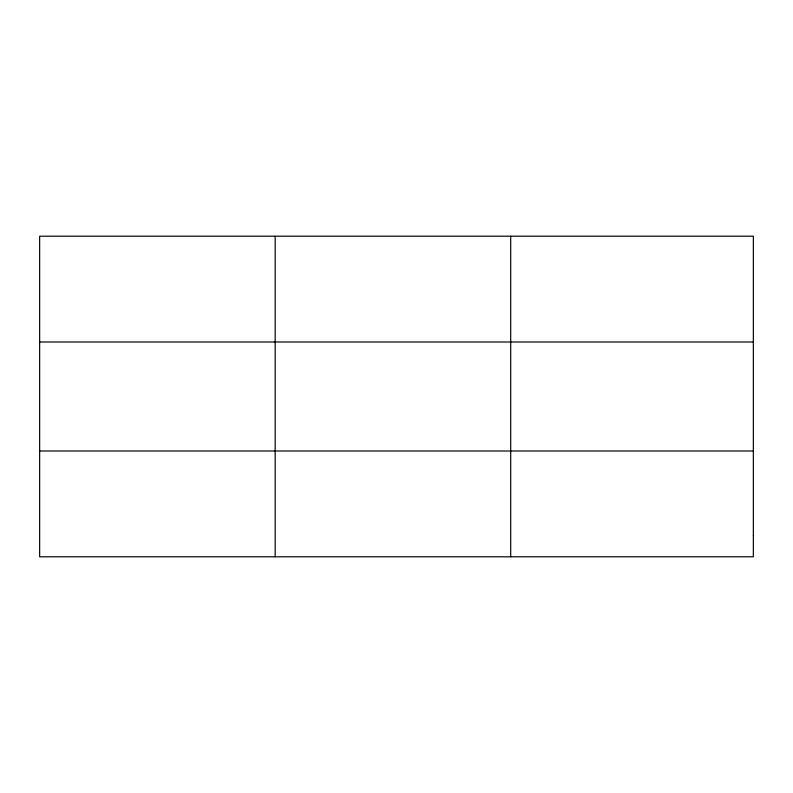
<?xml version="1.0" encoding="UTF-8"?>
<svg xmlns="http://www.w3.org/2000/svg" width="793" height="793" viewBox="0 0 793 793"><rect width="100%" height="100%" fill="white"/><g stroke="black" fill="none" stroke-linecap="round" stroke-linejoin="round"><path stroke-width="1.19" d="M275.171 556.795L275.171 236.205M510.692 556.795L510.692 236.205M39.65 342.001L753.35 342.001M39.65 450.999L753.35 450.999M753.35 535.632L753.35 556.795L39.65 556.795L39.65 236.205L753.35 236.205L753.35 535.632"/></g></svg>
